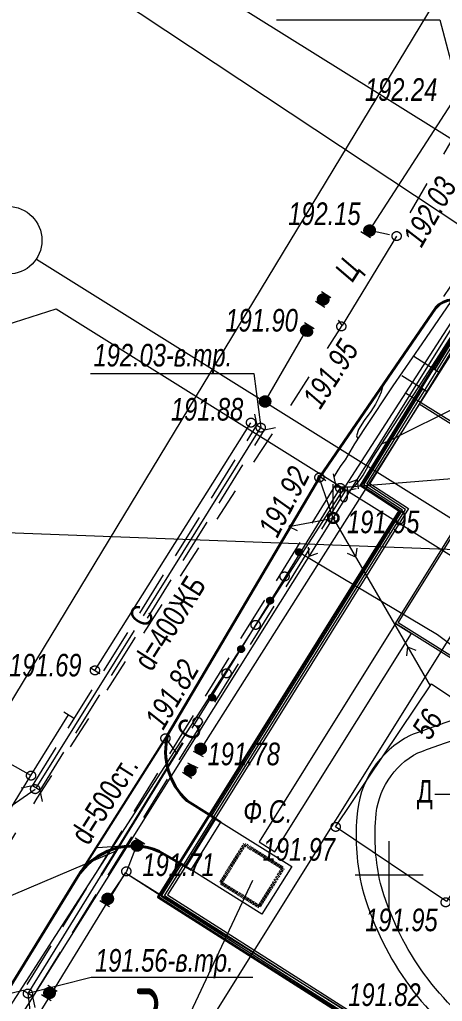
# Model space of a CAD drawing. Header units: millimetres. Extents: x -38151500 to -28914887, y -20564105 to -20349562.
# Drawn here: x -38116366 to -38097646, y -20505597 to -20462126 of the extents above; entities that cross this region are included whole.
import ezdxf
from ezdxf.xclip import XClip

# ---------------------------------------------------------------- set-up
doc = ezdxf.new("R2010")
doc.units = ezdxf.units.MM
doc.header["$MEASUREMENT"] = 0
doc.header["$XCLIPFRAME"] = 0
for name, pattern in [('ГОСТ 2.303 4', [70, 50, -20, 0, 0]), ('Новофедоровское_снт 28_07$0$l049', [3000, 2000, -1000]), ('Новофедоровское_снт 28_07$0$l189_2', [3000, 1500, -1500])]:
    doc.linetypes.add(name, pattern=pattern)
doc.layers.add('!!! ПОДОСНОВА', color=7, linetype='Continuous')
for name, color, linetype, lineweight in [('ГП_лоток_Ном._пера__5', 5, 'Continuous', 13), ('ГП_Тротуар_Дорожки_Ном._пера__24', 26, 'Continuous', 13), ('Новый_0-Жирная_Ном._пера__7', 7, 'Continuous', 25), ('Новый_0-Тонкая_Ном._пера__7', 7, 'Continuous', 25), ('Новый_0_Ном._пера__7', 7, 'Continuous', 25), ('Новый_ГП_Граница участка_Ном._пера__1', 1, 'Continuous', 40), ('Новый_ГП_Дороги_проезды_Ном._пера__16', 16, 'Continuous', 20), ('Новый_ГП_Дороги_проезды_Ном._пера__251', 250, 'Continuous', 40), ('Новый_ГП_Здание сооружение_Ном._пера__22', 22, 'Continuous', 50), ('Новый_ГП_Координаты_Ном._пера__250', 7, 'Continuous', 20), ('Новый_ГП_Ограждение_Ном._пера__152', 152, 'Continuous', 18), ('Новый_ГП_Оси_Ном._пера__152', 152, 'Continuous', 18), ('Новый_ГП_Текст_Ном._пера__250', 7, 'Continuous', 20), ('Новый_ГП_Тротуар_Дорожки_Ном._пера__24', 26, 'Continuous', 13), ('Чертеж_1_Новофедоровское_снт 28_07$0$tp_Дороги_Ном._пера__253', 252, 'Continuous', 18), ('Чертеж_1_Новофедоровское_снт 28_07$0$tp_Здания_Ном._пера__253', 252, 'Continuous', 18), ('Чертеж_1_Новофедоровское_снт 28_07$0$tp_отметки_новые_Ном._пера__253', 252, 'Continuous', 18), ('Чертеж_1_Новофедоровское_снт 28_07$0$tp_растительность_Ном._пера__253', 252, 'Continuous', 18), ('Чертеж_1_Новофедоровское_снт 28_07$0$tp_трубы под дорогой_Ном._пера__253', 252, 'Continuous', 18), ('Чертеж_1_Новофедоровское_снт 28_07$0$U_ТЕКСТ_БЕЛЫЙ_Ном._пера__253', 252, 'Continuous', 18), ('Чертеж_1_Новый_ГП_Топография_Ном._пера__253', 252, 'Continuous', 18), ('Чертеж_1_Новый_Новофедоровское_снт 28_07$0$SETKA_Ном._пера__253', 252, 'Continuous', 18), ('Чертеж_1_Новый_Новофедоровское_снт 28_07$0$tp_Дороги_Ном._пера__253', 252, 'Continuous', 18), ('Чертеж_1_Новый_Новофедоровское_снт 28_07$0$tp_Здания_Ном._пера__253', 252, 'Continuous', 18), ('Чертеж_1_Новый_Новофедоровское_снт 28_07$0$tp_канавы_Ном._пера__253', 252, 'Continuous', 18), ('Чертеж_1_Новый_Новофедоровское_снт 28_07$0$tp_Контур растит_Ном._пера__253', 252, 'Continuous', 18), ('Чертеж_1_Новый_Новофедоровское_снт 28_07$0$tp_ЛЭП нн_Ном._пера__253', 252, 'Continuous', 18), ('Чертеж_1_Новый_Новофедоровское_снт 28_07$0$tp_ЛЭП нн_Ном._пера__7', 7, 'Continuous', 18), ('Чертеж_1_Новый_Новофедоровское_снт 28_07$0$tp_Ограждения ДЕР_Ном._пера__253', 252, 'Continuous', 18), ('Чертеж_1_Новый_Новофедоровское_снт 28_07$0$tp_Ограждения мет_Ном._пера__253', 252, 'Continuous', 18), ('Чертеж_1_Новый_Новофедоровское_снт 28_07$0$tp_Ограждения рабица_Ном._пера__253', 252, 'Continuous', 18), ('Чертеж_1_Новый_Новофедоровское_снт 28_07$0$tp_Ограждения_Ном._пера__253', 252, 'Continuous', 18), ('Чертеж_1_Новый_Новофедоровское_снт 28_07$0$tp_Ограждения_Ном._пера__7', 7, 'Continuous', 18), ('Чертеж_1_Новый_Новофедоровское_снт 28_07$0$tp_отметки_новые_Ном._пера__253', 252, 'Continuous', 18), ('Чертеж_1_Новый_Новофедоровское_снт 28_07$0$tp_отметки_новые_Ном._пера__7', 7, 'Continuous', 18), ('Чертеж_1_Новый_Новофедоровское_снт 28_07$0$tp_растительность полоса кустов_Ном._пера__253', 252, 'Continuous', 18), ('Чертеж_1_Новый_Новофедоровское_снт 28_07$0$tp_рельеф_Ном._пера__253', 252, 'Continuous', 18), ('Чертеж_1_Новый_Новофедоровское_снт 28_07$0$tp_трубы под дорогой_Ном._пера__253', 252, 'Continuous', 18), ('Чертеж_1_Новый_Новофедоровское_снт 28_07$0$U_Водосток_Ном._пера__253', 252, 'Continuous', 18), ('Чертеж_1_Новый_Новофедоровское_снт 28_07$0$U_Газопровод_Ном._пера__253', 252, 'Continuous', 18)]:
    doc.layers.add(name, color=color, linetype=linetype, lineweight=lineweight)
doc.styles.add('РЎР“Р•РќР•Р\xa0РР\xa0_РЎРўРР›Р¬_1', font='arial.ttf', dxfattribs={"width": 0.75})
doc.styles.add('РЎР“Р•РќР•Р\xa0РР\xa0_РЎРўРР›Р¬_3', font='arial.ttf', dxfattribs={"width": 0.749999})
doc.styles.add('РЎР“Р•РќР•Р\xa0РР\xa0_РЎРўРР›Р¬_6', font='', dxfattribs={"width": 0.8})
doc.styles.get('РЎР“Р•РќР•Р\xa0РР\xa0_РЎРўРР›Р¬_6').set_extended_font_data('GOST_type_A')
doc.linetypes.add('Aquastok', pattern='A,0,[6,РіРµРЅРїРїР»Р°РЅ 2025_06_18 dima РІР°СЂРёР°РЅС‚ 21.Shx,S=7.857143,R=0,X=0,Y=-6.93889e-18],-990,0', length=990)
doc.linetypes.add('МЕЖА', pattern='A,0,[7,РіРµРЅРїРїР»Р°РЅ 2025_06_18 dima РІР°СЂРёР°РЅС‚ 21.Shx,S=39.68254,R=0,X=0,Y=1.38778e-17],-5480,0', length=5480)
doc.linetypes.add('Новофедоровское_снт 28_07$0$l474_2o', pattern='A,0,[3,РіРµРЅРїРїР»Р°РЅ 2025_06_18 dima РІР°СЂРёР°РЅС‚ 21.Shx,S=31.746032,R=0,X=0,Y=0],-5000,0', length=5000)
doc.linetypes.add('Новофедоровское_снт 28_07$0$lm334', pattern='A,0,[4,РіРµРЅРїРїР»Р°РЅ 2025_06_18 dima РІР°СЂРёР°РЅС‚ 21.Shx,S=79.365079,R=0,X=0,Y=0],-11000,0', length=11000)
doc.linetypes.add('Новофедоровское_снт 28_07$0$З ДЕРЕВ', pattern='A,0,[2,РіРµРЅРїРїР»Р°РЅ 2025_06_18 dima РІР°СЂРёР°РЅС‚ 21.Shx,S=19.84127,R=0,X=0,Y=0.2],-2500,0', length=2500)
doc.linetypes.add('Новофедоровское_снт 28_07$0$ЗАБОР_СЕТКА', pattern='A,0,[1,РіРµРЅРїРїР»Р°РЅ 2025_06_18 dima РІР°СЂРёР°РЅС‚ 21.Shx,S=39.68254,R=0,X=0,Y=2.77556e-17],-5000,0', length=5000)
doc.linetypes.add('Новофедоровское_снт 28_07$0$МЕЖА', pattern='A,0,[5,РіРµРЅРїРїР»Р°РЅ 2025_06_18 dima РІР°СЂРёР°РЅС‚ 21.Shx,S=46.746032,R=0,X=0,Y=6.93889e-18],-6500,0', length=6500)

# ---------------------------------------------------------------- blocks, each defined once
blk = doc.blocks.new('Чертеж_1_1')
at = {"layer": 'Чертеж_1_Новый_ГП_Топография_Ном._пера__253', "color": 252, "linetype": 'Новофедоровское_снт 28_07$0$МЕЖА', "lineweight": 18, "flags": 128}
for points in [[(-38122200, -20517064), (-38122160, -20517000), (-38111673, -20499900), (-38085503, -20516708), (-38073942, -20500671), (-38064026, -20487867), (-38065780, -20480650), (-38067785, -20473503), (-38073278, -20475465), (-38076133, -20474628), (-38090404, -20465849), (-38080455, -20449640), (-38088064, -20444942), (-38129095, -20512686)], [(-38091230, -20466500), (-38071830, -20478480), (-38069360, -20474480), (-38064920, -20486530), (-38074650, -20500140), (-38073790, -20500700), (-38085150, -20516190), (-38085480, -20516730), (-38085750, -20516560), (-38110230, -20500980), (-38099550, -20483870), (-38101260, -20482750)]]:
    blk.add_lwpolyline(points, close=True, dxfattribs=at)
at = {"layer": 'Чертеж_1_Новый_Новофедоровское_снт 28_07$0$SETKA_Ном._пера__253', "color": 252, "linetype": 'Continuous', "lineweight": 18, "flags": 128}
for points in [[(-38100000, -20501500), (-38100000, -20498500)], [(-38101500, -20500000), (-38098500, -20500000)]]:
    blk.add_lwpolyline(points, dxfattribs=at)
at = {"layer": 'Чертеж_1_Новый_Новофедоровское_снт 28_07$0$tp_Дороги_Ном._пера__253', "color": 252, "linetype": 'Новофедоровское_снт 28_07$0$l189_2', "lineweight": 18, "flags": 128}
for points in [[(-38088467, -20451967), (-38087634, -20452488), (-38093990, -20461790), (-38099672, -20471714), (-38100868, -20471463)], [(-38092830, -20468926), (-38093698, -20469057), (-38094327, -20469610), (-38103091, -20482398), (-38109908, -20493946), (-38108976, -20495191)], [(-38128209, -20517359), (-38127441, -20515878), (-38115583, -20496600), (-38102079, -20475671), (-38102851, -20474585)], [(-38111415, -20498698), (-38113009, -20498807), (-38123681, -20516154), (-38125446, -20518777)]]:
    blk.add_lwpolyline(points, dxfattribs=at)
at = {"layer": 'Чертеж_1_Новый_Новофедоровское_снт 28_07$0$tp_Дороги_Ном._пера__253', "color": 252, "linetype": 'Continuous', "lineweight": 18, "flags": 128}
blk.add_lwpolyline([(-38099672, -20471714), (-38102079, -20475671)], dxfattribs=at)
at = {"layer": 'Чертеж_1_Новый_Новофедоровское_снт 28_07$0$tp_Здания_Ном._пера__253', "color": 252, "linetype": 'Continuous', "lineweight": 18, "flags": 128}
blk.add_lwpolyline([(-38097457, -20501169), (-38102374, -20497871), (-38098127, -20491538), (-38093210, -20494836)], close=True, dxfattribs=at)
blk.add_lwpolyline([(-38097976, -20496417), (-38096579, -20496417)], dxfattribs=at)
at = {"layer": 'Чертеж_1_Новый_Новофедоровское_снт 28_07$0$tp_канавы_Ном._пера__253', "color": 252, "linetype": 'Continuous', "lineweight": 18, "flags": 128}
for points in [[(-38095476, -20472118), (-38095779, -20472372), (-38095849, -20472451), (-38095903, -20472544), (-38096005, -20472736), (-38097276, -20474608), (-38098556, -20476475), (-38099834, -20478344), (-38101098, -20480224), (-38101533, -20480913), (-38101954, -20481614), (-38102138, -20481864), (-38102280, -20482070), (-38102456, -20482368)], [(-38101335, -20482553), (-38101242, -20482430), (-38101158, -20482300), (-38101005, -20482028), (-38100862, -20481753), (-38100711, -20481494), (-38099238, -20479232), (-38097773, -20476963), (-38096268, -20474603), (-38095827, -20473960), (-38095610, -20473636), (-38095415, -20473298), (-38095344, -20473142), (-38095284, -20472983), (-38095167, -20472662), (-38095057, -20472390)], [(-38101709, -20482939), (-38101569, -20482819), (-38101474, -20482718), (-38101335, -20482553)], [(-38115996, -20505250), (-38115923, -20505865), (-38115928, -20505955), (-38115960, -20506037), (-38116012, -20506115), (-38116077, -20506190), (-38116224, -20506336), (-38116292, -20506412), (-38116347, -20506491), (-38116761, -20507228), (-38117439, -20508392), (-38118135, -20509548), (-38119561, -20511843), (-38120987, -20514136), (-38121684, -20515288), (-38122361, -20516447), (-38122374, -20516484), (-38122376, -20516524), (-38122352, -20516603), (-38122296, -20516683), (-38122223, -20516741), (-38120362, -20517727)]]:
    blk.add_lwpolyline(points, dxfattribs=at)
at = {"layer": 'Чертеж_1_Новый_Новофедоровское_снт 28_07$0$tp_Контур растит_Ном._пера__253', "color": 252, "linetype": 'Continuous', "lineweight": 18, "flags": 128}
blk.add_lwpolyline([(-38103992, -20485708), (-38097861, -20489355), (-38096643, -20490273), (-38096645, -20491197), (-38097058, -20492255)], dxfattribs=at)
at = {"layer": 'Чертеж_1_Новый_Новофедоровское_снт 28_07$0$tp_ЛЭП нн_Ном._пера__253', "color": 252, "linetype": 'Continuous', "lineweight": 18, "flags": 128}
for points in [[(-38124200, -20518699), (-38123089, -20517036), (-38102475, -20484194), (-38077438, -20444066), (-38076229, -20442473)], [(-38104439, -20484571), (-38102475, -20484194), (-38103137, -20482307)], [(-38103137, -20482307), (-38103260, -20482688)], [(-38103137, -20482307), (-38102804, -20482528)], [(-38101416, -20482497), (-38101790, -20482640)], [(-38101416, -20482497), (-38101380, -20482896)], [(-38102475, -20484194), (-38098186, -20491627)], [(-38104439, -20484571), (-38104171, -20484274)], [(-38104439, -20484571), (-38104081, -20484748)], [(-38103538, -20485888), (-38103573, -20485490)], [(-38101475, -20485926), (-38101426, -20485529)], [(-38103538, -20485888), (-38103164, -20485746)], [(-38101475, -20485926), (-38101844, -20485771)], [(-38099185, -20489895), (-38099235, -20490291)], [(-38099185, -20489895), (-38098817, -20490050)]]:
    blk.add_lwpolyline(points, dxfattribs=at)
at = {"layer": 'Чертеж_1_Новый_Новофедоровское_снт 28_07$0$tp_ЛЭП нн_Ном._пера__7', "color": 7, "linetype": 'Continuous', "lineweight": 18}
for p, q in [((-38102475, -20483944), (-38102475, -20482694)), ((-38102475, -20482819), (-38101725, -20482819)), ((-38102163, -20483310), (-38102163, -20482819)), ((-38101853, -20483310), (-38101853, -20482819))]:
    blk.add_line(p, q, dxfattribs=at)
for radius in [250, 50]:
    blk.add_circle((-38102475, -20484194), radius, dxfattribs=at)
blk.add_arc((-38102008, -20483310), 155, 180, 0, dxfattribs=at)
at = {"layer": 'Чертеж_1_Новый_Новофедоровское_снт 28_07$0$tp_Ограждения ДЕР_Ном._пера__253', "color": 252, "linetype": 'Новофедоровское_снт 28_07$0$З ДЕРЕВ', "lineweight": 18, "flags": 128}
for points in [[(-38100868, -20471463), (-38097071, -20465581)], [(-38105498, -20479032), (-38103797, -20476099)], [(-38113033, -20490939), (-38106125, -20479973)], [(-38124761, -20510128), (-38115865, -20495599), (-38114197, -20492908)], [(-38111208, -20498742), (-38111635, -20499845), (-38112465, -20501054)]]:
    blk.add_lwpolyline(points, dxfattribs=at)
at = {"layer": 'Чертеж_1_Новый_Новофедоровское_снт 28_07$0$tp_Ограждения мет_Ном._пера__253', "color": 252, "linetype": 'Новофедоровское_снт 28_07$0$l474_2o', "lineweight": 18, "flags": 128}
blk.add_lwpolyline([(-38115865, -20495599), (-38118152, -20494306)], dxfattribs=at)
at = {"layer": 'Чертеж_1_Новый_Новофедоровское_снт 28_07$0$tp_Ограждения рабица_Ном._пера__253', "color": 252, "linetype": 'Новофедоровское_снт 28_07$0$ЗАБОР_СЕТКА', "lineweight": 18, "flags": 128}
for points in [[(-38094884, -20473175), (-38108215, -20494203)], [(-38111673, -20499900), (-38102010, -20505945), (-38096942, -20509117), (-38093802, -20511753), (-38092798, -20511091)]]:
    blk.add_lwpolyline(points, dxfattribs=at)
at = {"layer": 'Чертеж_1_Новый_Новофедоровское_снт 28_07$0$tp_Ограждения_Ном._пера__253', "color": 252, "linetype": 'Continuous', "lineweight": 18, "flags": 128}
for points in [[(-38101255, -20471508), (-38100831, -20471774)], [(-38103002, -20474169), (-38102579, -20474435)], [(-38103271, -20474589), (-38102848, -20474855)], [(-38103751, -20475538), (-38103328, -20475804)], [(-38113245, -20490806), (-38112821, -20491072)], [(-38114409, -20492775), (-38113985, -20493041)], [(-38108685, -20494523), (-38108238, -20494747)], [(-38108925, -20495037), (-38108478, -20495261)], [(-38109160, -20495448), (-38108736, -20495714)], [(-38111247, -20498355), (-38110823, -20498621)], [(-38112814, -20501129), (-38112391, -20501395)], [(-38115123, -20504879), (-38114699, -20505145)], [(-38115392, -20505299), (-38114968, -20505565)]]:
    blk.add_lwpolyline(points, dxfattribs=at)
at = {"layer": 'Чертеж_1_Новый_Новофедоровское_снт 28_07$0$tp_Ограждения_Ном._пера__7', "color": 7, "linetype": 'Continuous', "lineweight": 18}
for p, q in [((-38101118, -20471463), (-38100618, -20471463)), ((-38101116, -20471433), (-38100622, -20471433)), ((-38101116, -20471493), (-38100622, -20471493)), ((-38101112, -20471523), (-38100626, -20471523)), ((-38101111, -20471403), (-38100628, -20471403)), ((-38101102, -20471553), (-38100634, -20471553)), ((-38101100, -20471373), (-38100637, -20471373)), ((-38101088, -20471583), (-38100650, -20471583)), ((-38101086, -20471343), (-38100650, -20471343)), ((-38101070, -20471613), (-38100668, -20471613)), ((-38101066, -20471313), (-38100672, -20471313)), ((-38101040, -20471283), (-38100698, -20471283)), ((-38101001, -20471253), (-38100738, -20471253)), ((-38100930, -20471223), (-38100810, -20471223)), ((-38101044, -20471643), (-38100694, -20471643)), ((-38101006, -20471673), (-38100732, -20471673)), ((-38100942, -20471703), (-38100792, -20471703)), ((-38103171, -20474512), (-38102672, -20474512)), ((-38103170, -20474542), (-38102675, -20474542)), ((-38103169, -20474482), (-38102675, -20474482)), ((-38103165, -20474572), (-38102679, -20474572)), ((-38103164, -20474452), (-38102681, -20474452)), ((-38103155, -20474602), (-38102688, -20474602)), ((-38103153, -20474422), (-38102690, -20474422)), ((-38103141, -20474632), (-38102703, -20474632)), ((-38103139, -20474392), (-38102704, -20474392)), ((-38103123, -20474662), (-38102722, -20474662)), ((-38103120, -20474362), (-38102725, -20474362)), ((-38103093, -20474332), (-38102752, -20474332)), ((-38103054, -20474302), (-38102791, -20474302)), ((-38102983, -20474272), (-38102863, -20474272)), ((-38103097, -20474692), (-38102748, -20474692)), ((-38103060, -20474722), (-38102785, -20474722)), ((-38102996, -20474752), (-38102846, -20474752)), ((-38103920, -20475881), (-38103421, -20475881)), ((-38103919, -20475911), (-38103424, -20475911)), ((-38103918, -20475851), (-38103424, -20475851)), ((-38103914, -20475941), (-38103428, -20475941)), ((-38103913, -20475821), (-38103430, -20475821)), ((-38103904, -20475971), (-38103437, -20475971)), ((-38103902, -20475791), (-38103439, -20475791)), ((-38103888, -20475761), (-38103453, -20475761)), ((-38103869, -20475731), (-38103474, -20475731)), ((-38103842, -20475701), (-38103501, -20475701)), ((-38103803, -20475671), (-38103540, -20475671)), ((-38103732, -20475641), (-38103612, -20475641)), ((-38103890, -20476001), (-38103452, -20476001)), ((-38103872, -20476031), (-38103471, -20476031)), ((-38103846, -20476061), (-38103497, -20476061)), ((-38103809, -20476091), (-38103534, -20476091)), ((-38103745, -20476121), (-38103595, -20476121)), ((-38105746, -20479002), (-38105251, -20479002)), ((-38105740, -20478972), (-38105258, -20478972)), ((-38105730, -20478942), (-38105266, -20478942)), ((-38105716, -20478912), (-38105280, -20478912)), ((-38105696, -20478882), (-38105302, -20478882)), ((-38105670, -20478852), (-38105328, -20478852)), ((-38105630, -20478822), (-38105368, -20478822)), ((-38105560, -20478792), (-38105440, -20478792)), ((-38105747, -20479032), (-38105248, -20479032)), ((-38105746, -20479062), (-38105251, -20479062)), ((-38105742, -20479092), (-38105256, -20479092)), ((-38105732, -20479122), (-38105264, -20479122)), ((-38105718, -20479152), (-38105280, -20479152)), ((-38105700, -20479182), (-38105298, -20479182)), ((-38105674, -20479212), (-38105324, -20479212)), ((-38105637, -20479242), (-38105362, -20479242)), ((-38105572, -20479272), (-38105422, -20479272)), ((-38108520, -20494232), (-38108179, -20494232)), ((-38108481, -20494202), (-38108218, -20494202)), ((-38108410, -20494172), (-38108290, -20494172)), ((-38108598, -20494412), (-38108099, -20494412)), ((-38108597, -20494442), (-38108102, -20494442)), ((-38108596, -20494382), (-38108102, -20494382)), ((-38108592, -20494472), (-38108106, -20494472)), ((-38108591, -20494352), (-38108108, -20494352)), ((-38108582, -20494502), (-38108115, -20494502)), ((-38108580, -20494322), (-38108117, -20494322)), ((-38108568, -20494532), (-38108130, -20494532)), ((-38108566, -20494292), (-38108131, -20494292)), ((-38108550, -20494562), (-38108149, -20494562)), ((-38108547, -20494262), (-38108152, -20494262)), ((-38108524, -20494592), (-38108175, -20494592)), ((-38108487, -20494622), (-38108212, -20494622)), ((-38108423, -20494652), (-38108273, -20494652)), ((-38109059, -20495371), (-38108560, -20495371)), ((-38109058, -20495401), (-38108563, -20495401)), ((-38109057, -20495341), (-38108563, -20495341)), ((-38109053, -20495431), (-38108567, -20495431)), ((-38109052, -20495311), (-38108569, -20495311)), ((-38109043, -20495461), (-38108576, -20495461)), ((-38109041, -20495281), (-38108578, -20495281)), ((-38109029, -20495491), (-38108591, -20495491)), ((-38109027, -20495251), (-38108592, -20495251)), ((-38109011, -20495521), (-38108610, -20495521)), ((-38109008, -20495221), (-38108613, -20495221)), ((-38108981, -20495191), (-38108640, -20495191)), ((-38108942, -20495161), (-38108679, -20495161)), ((-38108871, -20495131), (-38108751, -20495131)), ((-38108985, -20495551), (-38108636, -20495551)), ((-38108948, -20495581), (-38108673, -20495581)), ((-38108884, -20495611), (-38108734, -20495611)), ((-38111383, -20498578), (-38110948, -20498578)), ((-38111364, -20498548), (-38110969, -20498548)), ((-38111337, -20498518), (-38110996, -20498518)), ((-38111298, -20498488), (-38111035, -20498488)), ((-38111227, -20498458), (-38111107, -20498458)), ((-38111415, -20498698), (-38110916, -20498698)), ((-38111414, -20498728), (-38110919, -20498728)), ((-38111413, -20498668), (-38110919, -20498668)), ((-38111409, -20498758), (-38110923, -20498758)), ((-38111408, -20498638), (-38110925, -20498638)), ((-38111399, -20498788), (-38110932, -20498788)), ((-38111397, -20498608), (-38110934, -20498608)), ((-38111385, -20498818), (-38110947, -20498818)), ((-38111367, -20498848), (-38110966, -20498848)), ((-38111341, -20498878), (-38110992, -20498878)), ((-38111304, -20498908), (-38111029, -20498908)), ((-38111240, -20498938), (-38111090, -20498938)), ((-38112713, -20501052), (-38112214, -20501052)), ((-38112712, -20501082), (-38112217, -20501082)), ((-38112711, -20501022), (-38112217, -20501022)), ((-38112707, -20501112), (-38112221, -20501112)), ((-38112706, -20500992), (-38112223, -20500992)), ((-38112697, -20501142), (-38112230, -20501142)), ((-38112695, -20500962), (-38112232, -20500962)), ((-38112683, -20501172), (-38112245, -20501172)), ((-38112681, -20500932), (-38112246, -20500932)), ((-38112662, -20500902), (-38112267, -20500902)), ((-38112635, -20500872), (-38112294, -20500872)), ((-38112596, -20500842), (-38112333, -20500842)), ((-38112525, -20500812), (-38112405, -20500812)), ((-38112665, -20501202), (-38112264, -20501202)), ((-38112639, -20501232), (-38112290, -20501232)), ((-38112602, -20501262), (-38112327, -20501262)), ((-38112538, -20501292), (-38112388, -20501292)), ((-38115259, -20505102), (-38114824, -20505102)), ((-38115240, -20505072), (-38114845, -20505072)), ((-38115213, -20505042), (-38114872, -20505042)), ((-38115174, -20505012), (-38114911, -20505012)), ((-38115103, -20504982), (-38114983, -20504982)), ((-38115291, -20505222), (-38114792, -20505222)), ((-38115290, -20505252), (-38114795, -20505252)), ((-38115289, -20505192), (-38114795, -20505192)), ((-38115285, -20505282), (-38114799, -20505282)), ((-38115284, -20505162), (-38114801, -20505162)), ((-38115275, -20505312), (-38114808, -20505312)), ((-38115273, -20505132), (-38114810, -20505132)), ((-38115261, -20505342), (-38114823, -20505342)), ((-38115243, -20505372), (-38114842, -20505372)), ((-38115217, -20505402), (-38114868, -20505402)), ((-38115180, -20505432), (-38114905, -20505432)), ((-38115116, -20505462), (-38114966, -20505462))]:
    blk.add_line(p, q, dxfattribs=at)
for centre in [(-38100868, -20471465), (-38102922, -20474514), (-38103671, -20475883), (-38105498, -20479034), (-38108349, -20494414), (-38108810, -20495373), (-38111166, -20498700), (-38112464, -20501054), (-38115042, -20505224)]:
    blk.add_circle(centre, 250, dxfattribs=at)
at = {"layer": 'Чертеж_1_Новый_Новофедоровское_снт 28_07$0$tp_отметки_новые_Ном._пера__253', "color": 252, "linetype": 'Continuous', "lineweight": 18, "flags": 128}
for points in [[(-38104996, -20462142), (-38097754, -20462142), (-38096778, -20465827)], [(-38113232, -20477792), (-38105990, -20477792), (-38105690, -20480190)], [(-38090073, -20482458), (-38097233, -20482458), (-38102163, -20482860)], [(-38125845, -20498221), (-38118604, -20498221), (-38115680, -20496200)], [(-38106034, -20504540), (-38113194, -20504540), (-38115996, -20505254)]]:
    blk.add_lwpolyline(points, dxfattribs=at)
at = {"layer": 'Чертеж_1_Новый_Новофедоровское_снт 28_07$0$tp_отметки_новые_Ном._пера__7', "color": 7, "linetype": 'Continuous', "lineweight": 18}
for centre in [(-38100910, -20471500), (-38099670, -20471710), (-38102120, -20475710), (-38103600, -20475950), (-38106120, -20479970), (-38105690, -20480190), (-38103090, -20482400), (-38102170, -20482860), (-38102480, -20484190), (-38113030, -20490940), (-38109910, -20493950), (-38108350, -20494410), (-38115860, -20495600), (-38115680, -20496200), (-38102370, -20497870), (-38111640, -20499840), (-38097500, -20501210), (-38116000, -20505250)]:
    blk.add_circle(centre, 200, dxfattribs=at)
at = {"layer": 'Чертеж_1_Новый_Новофедоровское_снт 28_07$0$tp_растительность полоса кустов_Ном._пера__253', "color": 252, "linetype": 'Continuous', "lineweight": 18, "flags": 128}
for points in [[(-38104069, -20485580), (-38104141, -20485701)], [(-38104023, -20485562), (-38104136, -20485750)], [(-38103986, -20485558), (-38104121, -20485783)], [(-38103954, -20485563), (-38104102, -20485810)], [(-38103926, -20485574), (-38104079, -20485830)], [(-38103900, -20485590), (-38104053, -20485845)], [(-38103878, -20485611), (-38104024, -20485854)], [(-38103860, -20485639), (-38103991, -20485858)], [(-38103846, -20485674), (-38103952, -20485852)], [(-38103844, -20485729), (-38103904, -20485829)], [(-38105307, -20487707), (-38105419, -20487895)], [(-38105270, -20487703), (-38105405, -20487929)], [(-38105238, -20487709), (-38105386, -20487955)], [(-38105209, -20487719), (-38105362, -20487975)], [(-38105353, -20487725), (-38105425, -20487846)], [(-38105184, -20487735), (-38105336, -20487990)], [(-38105162, -20487756), (-38105307, -20488000)], [(-38105143, -20487784), (-38105274, -20488003)], [(-38105130, -20487819), (-38105236, -20487998)], [(-38105127, -20487874), (-38105187, -20487974)], [(-38106636, -20489870), (-38106709, -20489991)], [(-38106591, -20489852), (-38106703, -20490040)], [(-38106554, -20489849), (-38106688, -20490074)], [(-38106522, -20489854), (-38106669, -20490101)], [(-38106493, -20489865), (-38106646, -20490120)], [(-38106468, -20489880), (-38106620, -20490135)], [(-38106445, -20489901), (-38106591, -20490145)], [(-38106427, -20489929), (-38106558, -20490148)], [(-38106413, -20489965), (-38106520, -20490143)], [(-38106411, -20490019), (-38106471, -20490120)], [(-38107920, -20492016), (-38107992, -20492137)], [(-38107874, -20491998), (-38107987, -20492185)], [(-38107837, -20491994), (-38107972, -20492219)], [(-38107805, -20491999), (-38107953, -20492246)], [(-38107777, -20492010), (-38107930, -20492266)], [(-38107751, -20492026), (-38107904, -20492281)], [(-38107729, -20492047), (-38107875, -20492290)], [(-38107711, -20492074), (-38107842, -20492294)], [(-38107697, -20492110), (-38107803, -20492288)], [(-38107694, -20492165), (-38107755, -20492265)]]:
    blk.add_lwpolyline(points, dxfattribs=at)
at = {"layer": 'Чертеж_1_Новый_Новофедоровское_снт 28_07$0$tp_растительность полоса кустов_Ном._пера__253', "color": 252, "linetype": 'Continuous', "lineweight": 18}
for centre, radius in [((-38103992, -20485708), 150), ((-38104634, -20486781), 200), ((-38105276, -20487853), 150), ((-38105917, -20488926), 200), ((-38106559, -20489999), 150), ((-38107201, -20491071), 200), ((-38107843, -20492144), 150), ((-38108485, -20493216), 200)]:
    blk.add_circle(centre, radius, dxfattribs=at)
at = {"layer": 'Чертеж_1_Новый_Новофедоровское_снт 28_07$0$tp_рельеф_Ном._пера__253', "color": 252, "linetype": 'Continuous', "lineweight": 18, "flags": 128}
for points in [[(-38100333, -20480914), (-38099898, -20480713), (-38098953, -20480251), (-38097813, -20479679), (-38096562, -20479044)], [(-38100287, -20478306), (-38100287, -20478307), (-38100353, -20478617), (-38100454, -20478857), (-38100601, -20479148), (-38100811, -20479479), (-38101103, -20479880), (-38101355, -20480268), (-38101448, -20480556), (-38101395, -20480689)]]:
    blk.add_lwpolyline(points, dxfattribs=at)
at = {"layer": 'Чертеж_1_Новый_Новофедоровское_снт 28_07$0$tp_трубы под дорогой_Ном._пера__253', "color": 252, "linetype": 'Continuous', "lineweight": 18, "flags": 128}
for points in [[(-38105969, -20479595), (-38105860, -20480083), (-38105520, -20480295), (-38105032, -20480185)], [(-38102485, -20482238), (-38102376, -20482726), (-38101953, -20482993), (-38101465, -20482884)], [(-38115354, -20496753), (-38115463, -20496265), (-38115803, -20496053), (-38116291, -20496163)], [(-38115677, -20505874), (-38115786, -20505386), (-38116209, -20505119), (-38116697, -20505228)]]:
    blk.add_lwpolyline(points, dxfattribs=at)
at = {"layer": 'Чертеж_1_Новый_Новофедоровское_снт 28_07$0$tp_трубы под дорогой_Ном._пера__253', "color": 252, "linetype": 'Новофедоровское_снт 28_07$0$l049', "lineweight": 18, "flags": 128}
for points in [[(-38115803, -20496053), (-38105860, -20480083)], [(-38115463, -20496265), (-38105520, -20480295)], [(-38102376, -20482726), (-38116209, -20505119)], [(-38101953, -20482993), (-38115786, -20505386)]]:
    blk.add_lwpolyline(points, dxfattribs=at)
at = {"layer": 'Чертеж_1_Новый_Новофедоровское_снт 28_07$0$U_Водосток_Ном._пера__253', "color": 252, "linetype": 'Continuous', "lineweight": 18, "flags": 128}
for points in [[(-38110883, -20488530), (-38105690, -20480189)], [(-38102166, -20482862), (-38108739, -20493502)], [(-38115633, -20496159), (-38111283, -20489173)], [(-38109141, -20494153), (-38115996, -20505250)]]:
    blk.add_lwpolyline(points, dxfattribs=at)
at = {"layer": 'Чертеж_1_Новый_Новофедоровское_снт 28_07$0$U_Газопровод_Ном._пера__253', "color": 252, "linetype": 'Новофедоровское_снт 28_07$0$lm334', "lineweight": 18, "flags": 128}
blk.add_lwpolyline([(-38123518, -20516227), (-38101070, -20481445), (-38080519, -20449601), (-38072402, -20437023), (-38072683, -20437169), (-38070353, -20435962), (-38065122, -20437583)], dxfattribs=at)
at = {"layer": 'Чертеж_1_Новофедоровское_снт 28_07$0$tp_Дороги_Ном._пера__253', "color": 252, "linetype": 'Continuous', "lineweight": 18, "insert": (-38101383, -20473956), "char_height": 1000, "attachment_point": 7, "rotation": 57.3407, "style": 'РЎР“Р•РќР•Р\xa0РР\xa0_РЎРўРР›Р¬_1'}
blk.add_mtext('\\A1;{\\pql;\\fArial|b0|i1|c204|p0;\\W0.750000;Ц}', dxfattribs=at)
at = {"layer": 'Чертеж_1_Новофедоровское_снт 28_07$0$tp_Здания_Ном._пера__253', "color": 252, "linetype": 'Continuous', "lineweight": 18, "insert": (-38098186, -20494089), "char_height": 1000, "attachment_point": 7, "rotation": 58.036, "style": 'РЎР“Р•РќР•Р\xa0РР\xa0_РЎРўРР›Р¬_1'}
blk.add_mtext('\\A1;{\\pql;\\fArial|b0|i1|c204|p0;\\W0.750000;56}', dxfattribs=at)
at = {"layer": 'Чертеж_1_Новофедоровское_снт 28_07$0$tp_Здания_Ном._пера__253', "color": 252, "linetype": 'Continuous', "lineweight": 18, "insert": (-38098777, -20497088), "char_height": 1000, "attachment_point": 7, "style": 'РЎР“Р•РќР•Р\xa0РР\xa0_РЎРўРР›Р¬_3'}
blk.add_mtext('\\A1;{\\pql;\\fArial|b0|i0|c204|p0;\\W0.749999;Д}', dxfattribs=at)
at = {"layer": 'Чертеж_1_Новофедоровское_снт 28_07$0$tp_отметки_новые_Ном._пера__253', "color": 252, "linetype": 'Continuous', "lineweight": 18, "char_height": 1000, "attachment_point": 7, "style": 'РЎР“Р•РќР•Р\xa0РР\xa0_РЎРўРР›Р¬_1'}
for s, insert in [('\\A1;{\\pql;\\fArial|b0|i1|c204|p0;\\W0.750000;192.24}', (-38101073, -20465736)), ('\\A1;{\\pql;\\fArial|b0|i1|c204|p0;\\W0.750000;192.15}', (-38104472, -20471234)), ('\\A1;{\\pql;\\fArial|b0|i1|c204|p0;\\W0.750000;191.90}', (-38107250, -20475951)), ('\\A1;{\\pql;\\fArial|b0|i1|c204|p0;\\W0.750000;192.03-в.тр.}', (-38113092, -20477785)), ('\\A1;{\\pql;\\fArial|b0|i1|c204|p0;\\W0.750000;191.88}', (-38109665, -20479893)), ('\\A1;{\\pql;\\fArial|b0|i1|c204|p0;\\W0.750000;191.95}', (-38101868, -20484881)), ('\\A1;{\\pql;\\fArial|b0|i1|c204|p0;\\W0.750000;191.69}', (-38116830, -20491223)), ('\\A1;{\\pql;\\fArial|b0|i1|c204|p0;\\W0.750000;191.78}', (-38108041, -20495155)), ('\\A1;{\\pql;\\fArial|b0|i1|c204|p0;\\W0.750000;191.97}', (-38105602, -20499381)), ('\\A1;{\\pql;\\fArial|b0|i1|c204|p0;\\W0.750000;191.71}', (-38110929, -20500059)), ('\\A1;{\\pql;\\fArial|b0|i1|c204|p0;\\W0.750000;191.95}', (-38101060, -20502504)), ('\\A1;{\\pql;\\fArial|b0|i1|c204|p0;\\W0.750000;191.56-в.тр.}', (-38113025, -20504582)), ('\\A1;{\\pql;\\fArial|b0|i1|c204|p0;\\W0.750000;191.82}', (-38101811, -20505815))]:
    blk.add_mtext(s, dxfattribs=dict(at, insert=insert))
for s, insert, rotation in [('\\A1;{\\pql;\\fArial|b0|i1|c204|p0;\\W0.750000;192.03}', (-38098561, -20472270), 60.2066), ('\\A1;{\\pql;\\fArial|b0|i1|c204|p0;\\W0.750000;191.95}', (-38103042, -20479435), 57.1691), ('\\A1;{\\pql;\\fArial|b0|i1|c204|p0;\\W0.750000;191.92}', (-38104942, -20485123), 62.5765), ('\\A1;{\\pql;\\fArial|b0|i1|c204|p0;\\W0.750000;191.82}', (-38109996, -20493633), 59.4459)]:
    blk.add_mtext(s, dxfattribs=dict(at, insert=insert, rotation=rotation))
at = {"layer": 'Чертеж_1_Новофедоровское_снт 28_07$0$tp_растительность_Ном._пера__253', "color": 252, "linetype": 'Continuous', "lineweight": 18, "insert": (-38106462, -20497704), "char_height": 1000, "attachment_point": 7, "style": 'РЎР“Р•РќР•Р\xa0РР\xa0_РЎРўРР›Р¬_1'}
blk.add_mtext('\\A1;{\\pql;\\fArial|b0|i1|c204|p0;\\W0.750000;Ф.С.}', dxfattribs=at)
at = {"layer": 'Чертеж_1_Новофедоровское_снт 28_07$0$tp_трубы под дорогой_Ном._пера__253', "color": 252, "linetype": 'Continuous', "lineweight": 18, "char_height": 1000, "attachment_point": 7, "rotation": 57.6886, "style": 'РЎР“Р•РќР•Р\xa0РР\xa0_РЎРўРР›Р¬_3'}
for s, insert in [('\\A1;{\\pql;\\fArial|b0|i0|c204|p0;\\W0.749999;d=400ЖБ}', (-38110514, -20491043)), ('\\A1;{\\pql;\\fArial|b0|i0|c204|p0;\\W0.749999;d=500ст.}', (-38113315, -20498741))]:
    blk.add_mtext(s, dxfattribs=dict(at, insert=insert))
at = {"layer": 'Чертеж_1_Новофедоровское_снт 28_07$0$U_ТЕКСТ_БЕЛЫЙ_Ном._пера__253', "color": 252, "linetype": 'Continuous', "lineweight": 18, "char_height": 1000, "attachment_point": 7, "rotation": 57.6886, "style": 'РЎР“Р•РќР•Р\xa0РР\xa0_РЎРўРР›Р¬_3'}
for insert in [(-38110744, -20489119), (-38108632, -20494149)]:
    blk.add_mtext('\\A1;{\\pql;\\fArial|b0|i0|c204|p0;\\W0.749999;С}', dxfattribs=dict(at, insert=insert))

msp = doc.modelspace()

# ---------------------------------------------------------------- linework, layer by layer
at = {"layer": 'ГП_лоток_Ном._пера__5', "color": 5, "linetype": 'Aquastok', "lineweight": 13}
msp.add_lwpolyline([(-38072762.48, -20492923.11), (-38078429.83, -20502069.32), (-38099608.47, -20488833.53), (-38094944.31, -20481370.39), (-38099275.32, -20478663.69)], dxfattribs=at)
at = {"layer": 'ГП_Тротуар_Дорожки_Ном._пера__24', "color": 26, "linetype": 'Continuous', "lineweight": 13}
msp.add_lwpolyline([(-38099718.63, -20488858.95), (-38099006.92, -20489305.33), (-38099718.86, -20488859.32)], close=True, dxfattribs=at)
at = {"layer": 'Новый_0-Жирная_Ном._пера__7', "color": 7, "linetype": 'Continuous', "lineweight": 25}
msp.add_line((-38112746.66, -20499989.97), (-38109140.95, -20494153.05), dxfattribs=at)
at = {"layer": 'Новый_0-Тонкая_Ном._пера__7', "color": 7, "linetype": 'Continuous', "lineweight": 25}
msp.add_lwpolyline([(-38109808.51, -20493777.47), (-38113828.21, -20500138.85, -0.38024235), (-38110181.93, -20498959.93), (-38109027.64, -20499620.31), (-38107702.84, -20497500.4), (-38108953.44, -20496721.8, -0.27176199)], format="xyb", close=True, dxfattribs=at)
at = {"layer": 'Новый_0_Ном._пера__7', "color": 7, "linetype": 'Continuous', "lineweight": 25}
for p, q in [((-38107702.84, -20497500.4), (-38107449.52, -20497658.62)), ((-38109027.64, -20499620.31), (-38108773.33, -20499779.16))]:
    msp.add_line(p, q, dxfattribs=at)
at = {"layer": 'Новый_ГП_Граница участка_Ном._пера__1', "color": 1, "linetype": 'МЕЖА', "lineweight": 40}
msp.add_lwpolyline([(-38091230, -20466500), (-38071830, -20478480), (-38069360, -20474480), (-38064920, -20486530), (-38074650, -20500140), (-38073790, -20500700), (-38085150, -20516190), (-38085480, -20516730), (-38085750, -20516560), (-38110230, -20500980), (-38099550, -20483870), (-38101260, -20482750)], close=True, dxfattribs=at)
at = {"layer": 'Новый_ГП_Дороги_проезды_Ном._пера__16', "color": 16, "linetype": 'Continuous', "lineweight": 20}
msp.add_lwpolyline([(-38096101.87, -20474964.28), (-38098675.01, -20479133.13), (-38093426.76, -20482413.06), (-38090937.44, -20478429.29), (-38091157.84, -20478291.36), (-38086271.56, -20470488.5), (-38091336.25, -20467295.73), (-38093466.51, -20470694.63), (-38093465.52, -20470693.03), (-38096092.19, -20474948.59)], close=True, dxfattribs=at)
at = {"layer": 'Новый_ГП_Дороги_проезды_Ном._пера__251', "color": 250, "linetype": 'Continuous', "lineweight": 40}
msp.add_lwpolyline([(-38096347.47, -20474791.02), (-38096449.98, -20474726.36, 0.37219081), (-38097939.44, -20474881.1), (-38103062.54, -20482356.47), (-38109808.56, -20493777.64, 0.27174644), (-38108953.44, -20496721.8), (-38107955.44, -20497336.01), (-38107703.96, -20497499.7), (-38109027.64, -20499620.31), (-38109197.25, -20499514.33), (-38110181.93, -20498959.93, 0.38024235), (-38113828.21, -20500138.85), (-38123667.57, -20516132.17)], format="xyb", dxfattribs=at)
at = {"layer": 'Новый_ГП_Здание сооружение_Ном._пера__22', "color": 22, "linetype": 'ГОСТ 2.303 4', "lineweight": 50}
msp.add_lwpolyline([(-38107459.2, -20500342.77), (-38106400.45, -20498645.99), (-38104703.88, -20499704.48), (-38105762.26, -20501401.25)], close=True, dxfattribs=at)
at = {"layer": 'Новый_ГП_Координаты_Ном._пера__250', "color": 7, "linetype": 'Continuous', "lineweight": 20}
msp.add_line((-38119420.05, -20484736.07), (-38094926.35, -20485662.1), dxfattribs=at)
at = {"layer": 'Новый_ГП_Ограждение_Ном._пера__152', "color": 152, "linetype": 'Continuous', "lineweight": 18}
for p, q in [((-38097812.75, -20477736.14), (-38098911.52, -20477048.88)), ((-38098337.43, -20478586.19), (-38099441.44, -20477896.93))]:
    msp.add_line(p, q, dxfattribs=at)
for points in [[(-38109027.64, -20499620.31), (-38109818.04, -20500886.58), (-38085577.48, -20516314.19), (-38085399.39, -20516022.78), (-38074219.48, -20500778.34), (-38075076.28, -20500220.42), (-38065256.4, -20486484.71), (-38069428.47, -20475161.87), (-38071732.37, -20478892.88), (-38091132.32, -20466912.91), (-38093466.51, -20470694.63), (-38093635.71, -20470587.99), (-38091197.44, -20466637.64), (-38071797.46, -20478617.63), (-38069382.82, -20474707.29), (-38065032.13, -20486514.9), (-38074792.09, -20500166.81), (-38073933.16, -20500726.11), (-38085233.13, -20516134.26), (-38085513.03, -20516592.28), (-38110092.68, -20500948.86), (-38109197.25, -20499514.33), (-38109027.77, -20499620.23)], [(-38107703.9, -20497499.61), (-38107873.56, -20497393.7), (-38099413.36, -20483839.95), (-38101123.77, -20482719.68), (-38098507.08, -20478480.27), (-38098337.43, -20478586.19), (-38100851.32, -20482659.05), (-38099140.09, -20483779.86), (-38107703.96, -20497499.7)]]:
    msp.add_lwpolyline(points, dxfattribs=at)
for points in [[(-38091164.88, -20466775.27), (-38071764.91, -20478755.25), (-38069405.65, -20474934.58), (-38065144.27, -20486499.81), (-38074934.18, -20500193.61), (-38074076.32, -20500752.22), (-38085316.26, -20516078.52), (-38085545.26, -20516453.24), (-38109955.36, -20500917.72), (-38099276.73, -20483809.91), (-38100987.55, -20482689.37)], [(-38097982.55, -20477629.94), (-38096261.86, -20474842.71), (-38096092.7, -20474949.42), (-38097812.75, -20477736.14)]]:
    msp.add_lwpolyline(points, close=True, dxfattribs=at)
at = {"layer": 'Новый_ГП_Оси_Ном._пера__152', "color": 152, "linetype": 'Continuous', "lineweight": 18}
for p, q in [((-38108010.59, -20460682.87), (-38069933.44, -20484476.11)), ((-38112645.2, -20514018.19), (-38086593.44, -20472326.65)), ((-38115623.26, -20472729.23), (-38075214.54, -20497979.4)), ((-38117729.4, -20475874.09), (-38114746.12, -20474928.18)), ((-38114746.12, -20474928.18), (-38077378.3, -20498278.19))]:
    msp.add_line(p, q, dxfattribs=at)
msp.add_circle((-38116877.89, -20471896.54), 1500, dxfattribs=at)
at = {"layer": 'Новый_ГП_Текст_Ном._пера__250', "color": 7, "linetype": 'Continuous', "lineweight": 20}
for p, q in [((-38094788.5, -20472632.9), (-38128234.96, -20450453.92)), ((-38112105.65, -20498952.3), (-38127738.22, -20505581.05)), ((-38106055.98, -20500237.39), (-38109790.67, -20508193.1))]:
    msp.add_line(p, q, dxfattribs=at)
at = {"layer": 'Новый_ГП_Тротуар_Дорожки_Ном._пера__24', "color": 26, "linetype": 'Continuous', "lineweight": 13}
msp.add_lwpolyline([(-38078403.06, -20502177.9), (-38099718.63, -20488858.95), (-38095214.36, -20481650.32)], dxfattribs=at)
for points in [[(-38099718.63, -20488858.95), (-38105765.32, -20498534.29), (-38105064.16, -20498974.09), (-38099006.92, -20489305.33)], [(-38108773.33, -20499779.16), (-38107449.52, -20497658.62), (-38104312.72, -20499618.99), (-38105637.32, -20501738.81)]]:
    msp.add_lwpolyline(points, close=True, dxfattribs=at)
msp.add_lwpolyline([(-38079223.3, -20501920.58, -0.32180124), (-38083179.54, -20504299.62, -0.01377077), (-38085666.22, -20504257.14, 0.25527026), (-38090752, -20506528.05, -0.34324386), (-38095615.54, -20507199.11, -0.17120311), (-38100386.01, -20500371.13, -0.07785365), (-38100596.18, -20497500.11, -0.26369996), (-38098729.84, -20494588.46, -0.00400279), (-38096698.2, -20493862.81, 0.31752829), (-38095283.78, -20491944, -0.01342512), (-38095343.92, -20491487.53), (-38096245.92, -20490923.82, 0.00869833), (-38096126.01, -20491982.72, -0.30621343), (-38096967.95, -20493067.27, 0.00411393), (-38099068.89, -20493818.08, 0.26660493), (-38101434.27, -20497442.37, 0.07801415), (-38101200.12, -20500578.76, 0.17230908), (-38096072.52, -20507904.97, 0.34890477), (-38090111.88, -20507074.29, -0.2585313), (-38085719.14, -20505095.61, 0.01365443), (-38083207.62, -20505139.94, 0.31986094), (-38078416.86, -20502171.68), (-38079220.22, -20501669.63)], format="xyb", close=True, dxfattribs=at)

# ---------------------------------------------------------------- block references
at = {"layer": '!!! ПОДОСНОВА', "color": 252, "linetype": 'Continuous', "lineweight": 40}
ref = msp.add_blockref('Чертеж_1_1', (0, 0), dxfattribs=at)
XClip(ref).set_block_clipping_path([(-38156773.930035077, -20418838.4532491304), (-38156773.930035077, -20510095.8116091713), (-38134193.3603857011, -20510095.8116091713), (-38128800.2227013633, -20521215.6831232607), (-38043434.3590716273, -20521215.6831232607), (-38043434.3590716273, -20418721.7424019799)])

# ---------------------------------------------------------------- texts
at = {"layer": 'Новый_ГП_Текст_Ном._пера__250', "color": 7, "linetype": 'Continuous', "lineweight": 20, "insert": (-38110683.53, -20505025.53), "char_height": 2750, "attachment_point": 2, "style": 'РЎР“Р•РќР•Р\xa0РР\xa0_РЎРўРР›Р¬_6'}
msp.add_mtext('\\A1;{\\pqc;\\fGOST_type_A|b0|i0|c0|p0;\\W0.800000;3}', dxfattribs=at)

doc.saveas('drawing.dxf')
